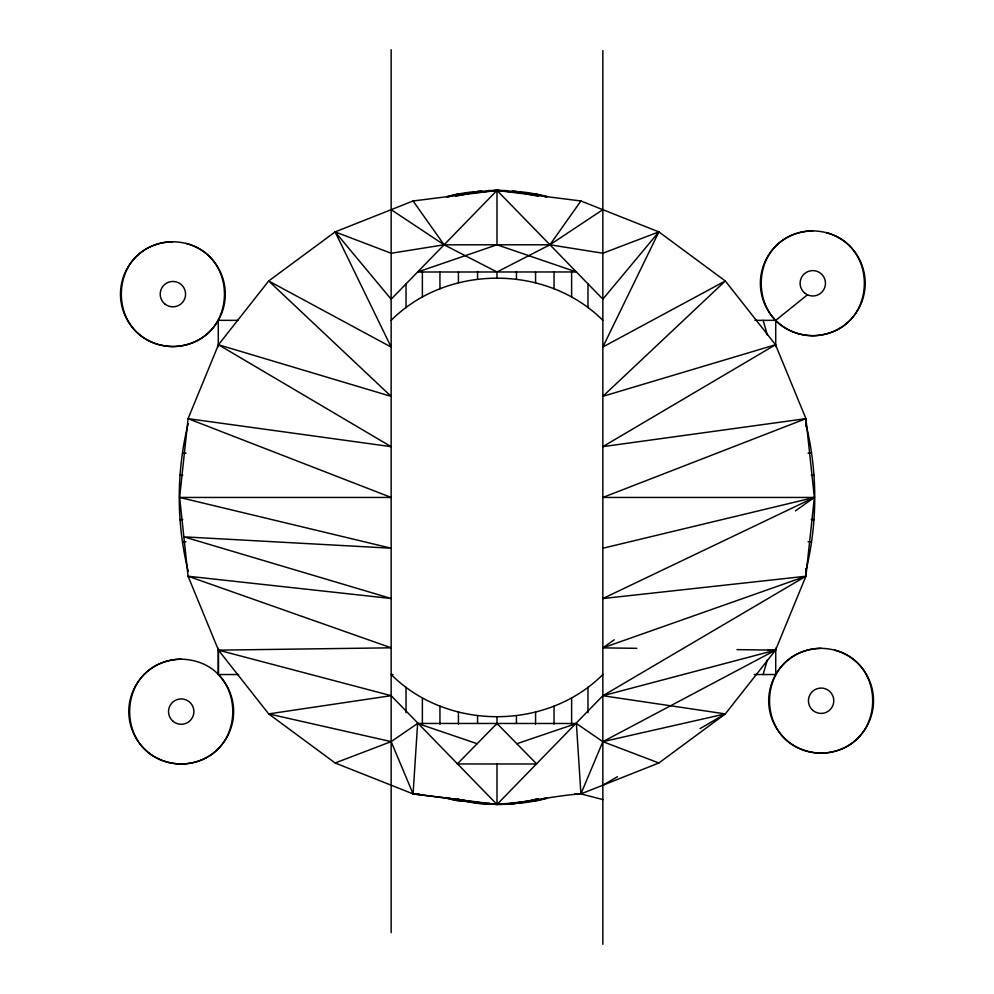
<?xml version="1.0" encoding="UTF-8"?>
<svg xmlns="http://www.w3.org/2000/svg" width="994" height="994" viewBox="0 0 994 994"><rect width="100%" height="100%" fill="white"/><g stroke="black" fill="none" stroke-linecap="round" stroke-linejoin="round"><path stroke-width="1.49" d="M496.988 244.797L576.383 271.958L417.617 272.008L496.988 244.797L497 190.413L516.445 191.656L538.413 196.303M188.177 571.227C176.286 523.043 176.286 471.839 188.177 423.655M805.823 423.655C817.714 471.839 817.714 523.043 805.823 571.227M763.131 674.528L767.405 659.767M455.587 196.303L477.555 191.656L497 190.413L580.918 200.974L658.873 231.9L725.322 280.979L775.531 344.744L805.923 418.648L814.359 497.447L805.923 576.234L775.531 650.138L602.849 741.661L580.918 793.908C539.655 796.48 497.075 812.185 456.209 798.691M504.592 804.332A208.492 208.454 0 0 1 497 804.469L413.082 793.908L335.127 762.982L268.678 713.903L218.469 650.138L188.077 576.234L179.641 497.447L188.077 418.648L218.469 344.744L268.678 280.979L335.127 231.9L391.151 253.259L444.082 244.81L549.918 244.785L602.849 253.221L658.873 231.9L602.849 347.005L725.322 280.979L602.849 396.333L775.531 344.744L602.849 446.641L805.923 418.648L805.923 426.376M391.151 209.672L444.082 244.81L497 271.983L549.918 244.785L580.918 200.974M574.768 793.908L580.918 793.908L658.873 762.982L725.322 713.903L775.531 650.138L736.976 649.629M658.873 231.9L602.849 299.144L497 190.413L456.109 194.464L446.691 197.334M455.463 798.729L477.555 803.227L497 804.469L602.849 695.738L805.923 576.234L805.923 568.506M391.151 320.354C447.325 264.131 546.675 264.131 602.849 320.354M393.052 674.528L391.151 674.528C447.325 730.752 546.675 730.752 602.849 674.528M754.918 320.354L775.718 320.354L807.463 294.796M636.769 648.324L602.849 647.877L614.18 639.813M795.473 510.879L814.359 497.447L602.849 497.447L805.923 418.648M549.918 244.785L602.849 209.672M602.849 785.21L617.498 776.687M700.024 728.627L725.322 713.903L602.849 695.738L775.531 650.138L768.138 650.138M218.469 674.528L218.469 650.138L391.151 647.815L188.077 576.234L391.151 598.5L183.865 536.835L391.151 548.216L179.641 497.447L391.151 497.447L188.077 418.648L391.151 446.666L218.469 344.744L391.151 396.382L268.678 280.979L391.151 347.068L335.127 231.9L413.082 200.974L497 190.413L537.891 194.464L546.625 197.135M335.127 762.982L391.151 741.623L417.617 723.446L576.383 723.495L602.849 741.661L658.873 762.982M602.849 647.877L805.923 576.234L602.849 598.55L814.359 497.447L602.849 548.241M516.843 743.723L576.383 723.495L580.918 793.908L602.849 799.574M538.413 798.58C522.123 802.891 504.927 805.674 488.079 803.587M546.625 797.76L537.891 800.418L518.209 802.369M537.791 798.691C511.972 807.19 484.662 804.059 458.433 799.511L455.587 798.58M602.849 741.661L725.322 713.903M504.902 803.686L497 804.469L391.151 695.676L268.678 713.903L391.151 741.623L413.082 793.908L453.898 798.952M172.881 241.728C104.146 243.592 104.146 344.707 172.881 346.558C241.629 344.707 241.629 243.592 172.881 241.728A52.421 52.421 0 0 0 125.381 316.303A52.421 52.421 0 0 0 213.039 327.834A52.421 52.421 0 0 0 186.45 243.518M812.781 230.869C744.046 232.733 744.046 333.847 812.781 335.711C881.529 333.847 881.529 232.733 812.781 230.869A52.421 52.421 0 0 0 765.281 305.444A52.421 52.421 0 0 0 852.939 316.987A52.421 52.421 0 0 0 826.349 232.658M181.219 659.171C112.471 661.035 112.471 762.149 181.219 764.013C249.954 762.149 249.954 661.035 181.219 659.171A52.421 52.421 0 0 0 130.587 725.16A52.421 52.421 0 0 0 207.423 756.981A52.421 52.421 0 0 0 218.282 674.528L218.282 648.237M821.119 648.324C752.371 650.175 752.371 751.29 821.119 753.154C889.854 751.29 889.854 650.175 821.119 648.324A52.421 52.421 0 0 0 773.605 722.886A52.421 52.421 0 0 0 861.264 734.429A52.421 52.421 0 0 0 834.674 650.113M510.991 803.077L515.563 802.63M492.9 804.059L501.871 803.984M238.336 320.354L218.282 320.354L218.282 346.645M182.846 453.165L185.94 453.165M808.06 453.165L811.154 453.165M179.641 475.306L182.747 475.306M811.253 475.306L814.359 475.306M179.641 519.576L182.747 519.576M811.253 519.576L814.359 519.576M182.846 541.718L185.94 541.718M808.06 541.718L811.154 541.718M218.282 674.528L238.659 674.528M754.322 674.528L775.718 674.528L775.718 648.237M419.232 793.908L413.082 793.908L417.617 723.446L477.157 743.711M447.201 798.43A208.492 208.454 0 0 0 456.109 800.418L476.188 802.406M478.064 802.593L483.009 803.077M504.418 191.37L497 190.413L391.151 299.206L335.127 231.9M489.073 803.574L492.129 803.984M530.784 193.755L540.177 195.159M463.216 801.127L453.811 799.723L458.346 800.642M218.469 650.138L391.151 695.676M446.405 797.461L456.109 800.418M413.082 200.974L444.082 244.81M763.131 320.354L767.405 335.115M775.718 320.354L775.718 346.645M602.849 50.582L602.849 944.3M587.976 283.688L587.976 307.767M587.976 687.115L587.976 712.698M571.625 271.598L571.625 297.181M571.625 697.701L571.625 724.788M554.056 272.207L554.056 288.769M554.056 706.113L554.056 724.179M535.567 272.12L535.567 282.656M535.567 712.226L535.567 724.266M516.445 271.424L516.445 278.941M516.445 715.941L516.445 723.458M497 271.685L497 277.699M497 717.183L497 724.701M497 763.976L497 804.469M477.555 271.424L477.555 278.941M477.555 715.941L477.555 723.458M458.433 272.12L458.433 282.656M458.433 712.226L458.433 724.266M439.944 272.207L439.944 288.769M439.944 706.113L439.944 724.179M422.375 271.598L422.375 297.181M422.375 697.701L422.375 724.788M406.024 283.688L406.024 307.767M406.024 687.115L406.024 712.698M391.151 49.7L391.151 932.658M447.201 196.452A208.492 208.454 0 0 1 474.175 191.668M477.207 191.357A208.492 208.454 0 0 1 481.779 190.972M487.88 190.612A208.492 208.454 0 0 1 506.12 190.612M512.221 190.972A208.492 208.454 0 0 1 516.793 191.357M519.825 191.668A208.492 208.454 0 0 1 546.799 196.452M546.799 798.43A208.492 208.454 0 0 1 519.825 803.214M515.265 803.661A208.492 208.454 0 0 1 512.221 803.91M497 723.47L457.302 763.964L536.685 763.988L497 723.47M804.668 293.031A12.673 12.673 0 0 0 825.281 285.452A12.673 12.673 0 0 0 808.408 271.387A12.673 12.673 0 0 0 804.668 293.031M812.993 710.474A12.673 12.673 0 0 0 833.606 702.895A12.673 12.673 0 0 0 816.745 688.842A12.673 12.673 0 0 0 812.993 710.474M164.768 303.878A12.673 12.673 0 0 0 185.381 296.311A12.673 12.673 0 0 0 168.508 282.246A12.673 12.673 0 0 0 164.768 303.878M173.093 721.333A12.673 12.673 0 0 0 193.706 713.754A12.673 12.673 0 0 0 176.845 699.689A12.673 12.673 0 0 0 173.093 721.333"/></g></svg>
